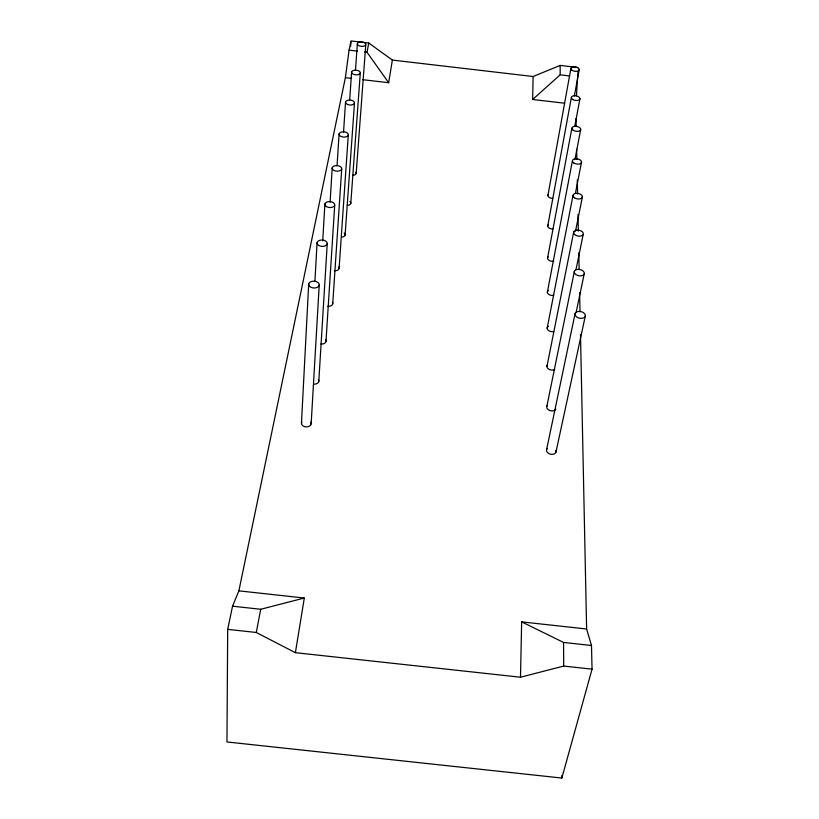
<?xml version="1.0" encoding="UTF-8"?>
<svg xmlns="http://www.w3.org/2000/svg" width="819" height="819" viewBox="0 0 819 819"><rect width="100%" height="100%" fill="white"/><g stroke="black" fill="none" stroke-linecap="round" stroke-linejoin="round"><path stroke-width="1.23" d="M577.815 67.486L560.145 65.418L533.118 76.515L392.373 60.074L368.775 43.028L351.003 40.95L349.078 50.154L345.372 77.672L238.882 590.847L232.545 606.183L227.692 629.361L226.955 741.963L561.844 778.05L592.045 669.164L591.482 645.495L586.619 629.002L580.507 334.776M227.692 629.361L256.286 632.483L295.383 652.682L520.495 677.221L521.652 621.877L586.619 629.002M564.311 103.174L532.637 99.488L533.118 76.515M301.474 422.85L308.702 283.988M314.946 280.886L317.076 242.629M311.148 423.935L319.215 285.186A5.303 3.419 3.1 0 0 311.885 281.378A5.303 3.419 3.1 0 0 310.759 287.223A5.303 3.419 3.1 0 0 319.215 285.186M322.727 240.97L324.887 204.003M318.796 381.388L327.231 243.796A5.119 3.194 3.5 0 0 320.137 240.213A5.119 3.194 3.5 0 0 319.082 245.659A5.119 3.194 3.5 0 0 327.231 243.796M330.098 202.232L332.217 167.834M337.049 165.704L339.086 133.906M325.972 341.441L334.715 205.129A4.955 2.989 3.9 0 0 327.835 201.74A4.955 2.989 3.9 0 0 326.853 206.849A4.955 2.989 3.9 0 0 334.715 205.129M343.519 132.483L345.536 102.017M332.729 303.859L341.718 168.929A4.791 2.795 4.2 0 0 335.053 165.735A4.791 2.795 4.2 0 0 334.121 170.516A4.791 2.795 4.2 0 0 341.718 168.929M350.665 46.038L350.921 42.219M349.713 99.846L351.617 71.99M339.097 268.437L348.29 134.981A4.648 2.631 4.4 0 0 341.82 131.941A4.648 2.631 4.4 0 0 340.95 136.435A4.648 2.631 4.4 0 0 348.29 134.981M355.466 70.444L357.35 43.653M345.106 234.992L354.473 103.061A4.505 2.477 4.6 0 0 348.177 100.174A4.505 2.477 4.6 0 0 347.358 104.402A4.505 2.477 4.6 0 0 354.473 103.061M350.788 203.368L360.288 73.004A4.371 2.334 4.8 0 0 354.166 70.26A4.371 2.334 4.8 0 0 353.398 74.242A4.371 2.334 4.8 0 0 360.288 73.004M356.173 173.413L365.786 44.646A4.249 2.201 5 0 0 359.828 42.035A4.249 2.201 5 0 0 359.101 45.792A4.249 2.201 5 0 0 365.786 44.646M576.453 95.731L577.927 72.195M295.383 652.682L304.32 598.024L238.882 590.847M362.694 79.689L388.667 82.709L392.373 60.074M547.911 195.516L570.863 68.632M547.737 225.993L571.345 97.604M574.354 95.977L579.238 69.615M547.553 258.169L571.857 128.317M574.805 126.024L579.965 98.618M256.286 632.483L260.708 609.275L304.32 598.024M388.667 82.709L367.014 52.252L368.775 43.028M547.358 292.188L572.399 160.923M574.989 159.295L580.732 129.351M547.164 328.214L572.972 195.608M575.44 193.212L581.551 161.988M546.949 366.431L573.74 231.808M575.532 231.173L582.422 196.693M546.877 406.214L574.406 271.222M576.033 269.461L583.2 234.449A4.934 2.969 11 0 0 577.139 230.088A4.934 2.969 11 0 0 575.071 234.869A4.934 2.969 11 0 0 583.2 234.449M546.642 449.396L575.112 313.421M576.054 312.735L584.182 274.007A5.109 3.163 11.5 0 0 577.907 269.369A5.109 3.163 11.5 0 0 575.777 274.498A5.109 3.163 11.5 0 0 584.182 274.007M555.927 452.262L585.237 316.349A5.293 3.389 12 0 0 578.736 311.415A5.293 3.389 12 0 0 576.545 316.912A5.293 3.389 12 0 0 585.237 316.349M532.637 99.488L560.196 74.826L569.707 75.942M520.495 677.221L563.697 666.062L592.045 669.164M232.545 606.183L260.708 609.275M521.652 621.877L563.564 642.444L591.482 645.495M349.078 50.154L357.442 51.126M364.619 51.966L367.014 52.252M345.372 77.672L351.556 78.389M576.013 118.581L576.177 126.259M576.648 149.283L576.863 159.51M577.293 179.985L577.579 194.052M578.009 214.527L578.347 231.153M578.808 252.897L579.146 269.533M579.627 292.557L580.026 311.742M560.145 65.418L560.196 74.826M563.564 642.444L563.697 666.062M561.834 775.491L561.844 778.05M553.757 261.138A4.177 2.58 10.5 0 1 548.761 260.155A4.177 2.58 10.5 0 1 548.116 256.931M552.805 228.962A4.064 2.437 10.2 0 1 548.566 227.6A4.064 2.437 10.2 0 1 548.28 224.826M552.835 198.352A3.962 2.314 10 0 1 548.71 197.041A3.962 2.314 10 0 1 548.443 194.41M553.726 331.5A4.433 2.887 11.3 0 1 548.065 330.098A4.433 2.887 11.3 0 1 548.454 326.3M344.215 233.046A4.197 2.59 4.1 0 1 344.84 235.637A4.197 2.59 4.1 0 1 341.574 237.121M349.908 201.515A4.075 2.457 4.4 0 1 350.532 203.982A4.075 2.457 4.4 0 1 347.358 205.364M355.845 172.205A3.972 2.324 4.6 0 1 352.846 175.297M553.746 295.311A4.3 2.723 10.9 0 1 548.239 293.97A4.3 2.723 10.9 0 1 548.617 290.387M318.458 379.699A4.73 3.286 2.7 0 1 317.874 382.944A4.73 3.286 2.7 0 1 313.513 384.121M555.917 450.44A4.873 3.471 13.1 0 1 550.644 454.248A4.873 3.471 13.1 0 1 547.123 448.607M325.645 339.854A4.576 3.081 3.2 0 1 325.092 342.905A4.576 3.081 3.2 0 1 320.874 343.99M555.866 408.927A4.709 3.256 12.3 0 1 549.58 410.421A4.709 3.256 12.3 0 1 547.348 405.466M554.647 369.502A4.566 3.071 11.8 0 1 548.699 369.103A4.566 3.071 11.8 0 1 547.553 364.957M332.401 302.365A4.443 2.907 3.5 0 1 331.879 305.231A4.443 2.907 3.5 0 1 327.795 306.234M338.769 267.014A4.31 2.744 3.9 0 1 338.278 269.727A4.31 2.744 3.9 0 1 334.316 270.659M310.821 422.133A4.883 3.501 2.1 0 1 306.316 426.904A4.883 3.501 2.1 0 1 301.812 421.98M573.198 130.241A4.494 2.457 10 0 0 580.599 129.975A4.494 2.457 10 0 0 575.092 126.3A4.494 2.457 10 0 0 573.198 130.241M572.645 99.427A4.361 2.314 9.8 0 0 579.832 99.201A4.361 2.314 9.8 0 0 574.488 95.721A4.361 2.314 9.8 0 0 572.645 99.427M572.123 70.352A4.238 2.191 9.6 0 0 579.115 70.168A4.238 2.191 9.6 0 0 573.914 66.861A4.238 2.191 9.6 0 0 572.123 70.352M574.406 197.768A4.781 2.785 10.6 0 0 582.278 197.41A4.781 2.785 10.6 0 0 576.412 193.294A4.781 2.785 10.6 0 0 574.406 197.768M573.781 162.961A4.627 2.611 10.3 0 0 581.418 162.653A4.627 2.611 10.3 0 0 575.726 158.763A4.627 2.611 10.3 0 0 573.781 162.961"/></g></svg>
